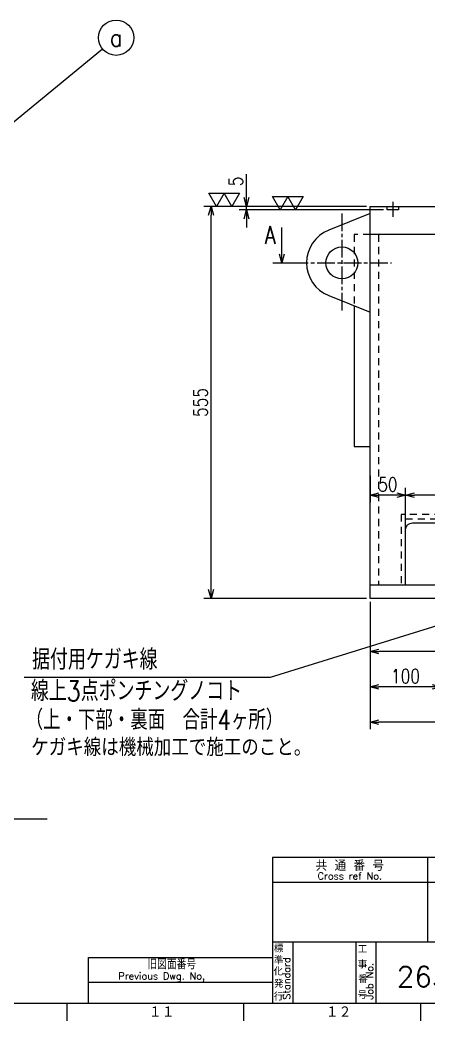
# Model space of a CAD drawing. Extents: x 0 to 4205, y 0 to 5940.
# Drawn here: x 2483 to 3062, y 50 to 1467 of the extents above; entities that cross this region are included whole.
import ezdxf
from ezdxf.enums import TextEntityAlignment as Align

# ---------------------------------------------------------------- set-up
doc = ezdxf.new("R2010")
doc.units = 0
doc.header["$LTSCALE"] = 5
doc.linetypes.add('GEN3A', pattern=[3.5, 2, -1.5])
doc.linetypes.add('GEN7A', pattern=[7.5, 5, -0.75, 1, -0.75])
doc.layers.get('0').update_dxf_attribs({"linetype": 'CONTINUOUS'})
doc.layers.get('DEFPOINTS').update_dxf_attribs({"linetype": 'CONTINUOUS'})
for name, color, linetype in [('2', 5, 'CONTINUOUS'), ('3A', 6, 'GEN3A'), ('5', 3, 'CONTINUOUS'), ('6', 52, 'CONTINUOUS'), ('7A', 4, 'GEN7A'), ('8', 1, 'CONTINUOUS'), ('RAHM2', 1, 'CONTINUOUS')]:
    doc.layers.add(name, color=color, linetype=linetype)
doc.styles.add('DIMENSION', font='monotxt.shx', dxfattribs={"bigfont": 'bigfont.shx'})
doc.styles.get("Standard").update_dxf_attribs({"font": 'romans.shx', "width": 0.8, "bigfont": 'extfont.shx'})
doc.dimstyles.new('GEN-ISO', dxfattribs={"dimscale": 5, "dimtxt": 4, "dimasz": 2.5, "dimexe": 2, "dimexo": 1, "dimgap": 1, "dimtad": 3, "dimdec": 3, "dimrnd": 0.001, "dimdsep": 46, "dimtxsty": 'Standard', "dimblk": 'OPEN30', "dimcen": 0, "dimclrt": 52, "dimadec": 0, "dimazin": 0, "dimtp": 0.1, "dimtm": 0.1, "dimtfac": 0.6, "dimtdec": 3, "dimtmove": 2, "dimatfit": 3, "dimldrblk": 'OPEN30', "dimfxl": 1, "dimarcsym": 0})
doc.dimstyles.new('GEN-ISO$7', dxfattribs={"dimscale": 7.071, "dimtxt": 4, "dimasz": 2.5, "dimexe": 2, "dimexo": 1, "dimgap": 1, "dimtad": 3, "dimdec": 3, "dimrnd": 0.001, "dimdsep": 46, "dimtxsty": 'Standard', "dimblk": 'OPEN30', "dimcen": 0, "dimclrt": 52, "dimadec": 0, "dimazin": 0, "dimtp": 0.1, "dimtm": 0.1, "dimtfac": 0.6, "dimtdec": 3, "dimtmove": 0, "dimatfit": 3, "dimldrblk": 'OPEN30', "dimfxl": 1, "dimarcsym": 0})

# ---------------------------------------------------------------- blocks, each defined once
blk = doc.blocks.new('1A1ﾌﾞﾋﾝ')
at = {"layer": 'RAHM2', "color": 7, "linetype": 'Continuous'}
for p, q in [((611.93, 56.26), (611.93, 32.42)), ((568.05, 49.26), (826, 49.26)), ((568.05, 32.42), (826, 32.42)), ((573.77, 32.42), (573.77, 15)), ((591.59, 32.42), (591.59, 15)), ((597.3, 32.42), (597.3, 15)), ((516, 28), (568.05, 28)), ((516, 15), (516, 28)), ((516, 21), (568.05, 21))]:
    blk.add_line(p, q, dxfattribs=at)
at = {"layer": 'RAHM2', "color": 5, "linetype": 'Continuous'}
for p, q in [((25, 15), (826, 15)), ((510, 10), (510, 15)), ((560, 10), (560, 15)), ((610, 10), (610, 15))]:
    blk.add_line(p, q, dxfattribs=at)
blk.add_lwpolyline([(826, 56.26), (568.05, 56.26), (568.05, 15)], dxfattribs=at)
at = {"layer": 'RAHM2', "color": 7, "linetype": 'Continuous'}
for s, height, p in [('共 通 番 号', 3, (589.93, 54.14)), ('Cross ref No.', 2, (589.93, 51.01))]:
    blk.add_text(s, height=height, dxfattribs=at).set_placement(p, align=Align.MIDDLE)
for s, height, p in [('標', 2, (568.44, 29.43)), ('工', 2, (592.15, 29.24)), ('旧図面番号', 2.5, (532.71, 24.69)), ('準', 2, (568.47, 26.11)), ('事', 2, (592.17, 24.92)), ('Previous Dwg. No,', 2, (524.5, 21.75)), ('化', 2, (568.37, 22.95)), ('番', 2, (592.31, 20.76)), ('発', 2, (568.46, 19.47)), ('行', 2, (568.43, 15.82)), ('行', 2, (568.46, 15.82)), ('号', 2, (592.11, 16.28))]:
    blk.add_text(s, height=height, dxfattribs=at).set_placement(p)
for s, p in [('Standard', (573.07, 16.05)), ('Job No.', (596.5, 16.05))]:
    blk.add_text(s, height=2, rotation=90, dxfattribs=at).set_placement(p)
at = {"layer": 'RAHM2', "color": 5, "linetype": 'Continuous'}
for s, p in [('１１', (533.1, 10.87)), ('１２', (583.1, 10.87))]:
    blk.add_text(s, height=3.311, dxfattribs=at).set_placement(p)
at = {"layer": 'RAHM2', "color": 5, "linetype": 'Continuous', "width": 0.7}
for tag, p in [('HEADER3', (35, 566.01)), ('HEADER4', (54.75, 566)), ('HEADER15', (74.49, 566)), ('HEADER16', (94.43, 566))]:
    blk.add_attdef(tag, text='', height=6, dxfattribs=at).set_placement(p, align=Align.MIDDLE)
at = {"layer": 'RAHM2', "color": 7, "linetype": 'Continuous'}
blk.add_attdef('HEADER5', text='', height=2.5, dxfattribs=at).set_placement((63.69, 559.1), align=Align.BOTTOM_RIGHT)
for tag, height, width, p in [('HEADER25', 3.2, 0.63, (46.91, 45.38)), ('HEADER23', 3.33, 0.8, (71.4, 45.2)), ('HEADER24', 3.5, 0.8, (92.57, 45.22)), ('HEADER1', 5, 0.9, (775.12, 45.15)), ('HEADER7', 5, 0.8, (590.38, 40.8)), ('GEN-TITLE-SCA', 4, 0.85, (677.79, 40.85)), ('HEADER22', 3.2, 0.63, (46.91, 38.38)), ('HEADER20', 3.33, 0.8, (71.4, 38.2)), ('HEADER21', 3.5, 0.8, (92.57, 38.22)), ('HEADER2', 6, 0.9, (774.89, 36.68)), ('HEADER19', 3.2, 0.63, (46.91, 31.38)), ('HEADER17', 3.33, 0.8, (71.4, 31.2)), ('HEADER18', 3.5, 0.8, (92.57, 31.22)), ('HEADER11', 3.2, 0.63, (46.91, 24.38)), ('HEADER9', 3.33, 0.8, (71.4, 24.2)), ('HEADER10', 3.5, 0.8, (92.57, 24.22)), ('HEADER14', 3.31, 0.8, (542.54, 17.82))]:
    blk.add_attdef(tag, text='', height=height, dxfattribs=dict(at, width=width)).set_placement(p, align=Align.MIDDLE)
at = {"layer": 'RAHM2', "color": 7, "linetype": 'Continuous', "width": 0.8}
blk.add_attdef('GEN-TITLE-DAT', text='', height=3.5, dxfattribs=at).set_placement((691.35, 39.1), align=Align.BOTTOM_LEFT)
at = {"layer": 'RAHM2', "color": 5, "linetype": 'Continuous', "style": 'DIMENSION', "width": 1.2}
for tag, p in [('HEADER13', (629.56, 16.75)), ('HEADER12', (663.26, 16.72)), ('GEN-TITLE-DWG', (732.79, 16.74))]:
    blk.add_attdef(tag, text='', height=7.02, dxfattribs=at).set_placement(p, align=Align.BOTTOM_LEFT)
at = {"layer": 'RAHM2', "color": 5, "linetype": 'Continuous', "style": 'DIMENSION'}
blk.add_attdef('HEADER8', text='', height=7.02, dxfattribs=at).set_placement((824.55, 16.71), align=Align.BOTTOM_RIGHT)
at = {"layer": 'RAHM2', "color": 5, "linetype": 'Continuous'}
blk.add_attdef('HEADER6', text='', height=5.8, dxfattribs=at).set_placement((623.09, 17.9), align=Align.BOTTOM_RIGHT)
blk = doc.blocks.new('_Open30')
at = {"color": 0, "linetype": 'ByBlock', "lineweight": -2}
for p, q in [((-1, 0.268), (0, 0)), ((0, 0), (-1, -0.268)), ((0, 0), (-1, 0))]:
    blk.add_line(p, q, dxfattribs=at)
blk = doc.blocks.new('*D8')
at = {"layer": '5', "color": 0, "lineweight": -2, "transparency": 16777216}
for p, q in [((3028.4, 750.1), (3028.4, 804.5)), ((3165.9, 794.5), (3040.9, 794.5))]:
    blk.add_line(p, q, dxfattribs=at)
at = {"layer": 'DEFPOINTS', "color": 0, "transparency": 16777216}
for p in [(3028.4, 794.5), (3028.4, 745.1), (3178.4, 745.1)]:
    blk.add_point(p, dxfattribs=at)
at = {"layer": '5', "color": 0, "lineweight": -2, "transparency": 16777216, "xscale": 12.5, "yscale": 12.5, "zscale": 12.5, "rotation": 180}
blk.add_blockref('_Open30', (3028.4, 794.5), dxfattribs=at)
at = {"layer": '5', "color": 0, "lineweight": -2, "transparency": 16777216, "xscale": 12.5, "yscale": 12.5, "zscale": 12.5}
blk.add_blockref('_Open30', (3178.4, 794.5), dxfattribs=at)
at = {"layer": '5', "color": 52, "transparency": 16777216, "insert": (3103.4, 809.5), "char_height": 20, "attachment_point": 5}
blk.add_mtext('150', dxfattribs=at)
blk = doc.blocks.new('*D9')
at = {"layer": '5', "color": 0, "lineweight": -2, "transparency": 16777216}
for p, q in [((2978.4, 821.6), (2978.4, 784.5)), ((3015.9, 794.5), (2990.9, 794.5))]:
    blk.add_line(p, q, dxfattribs=at)
at = {"layer": 'DEFPOINTS', "color": 0, "transparency": 16777216}
for p in [(2978.4, 826.6), (2978.4, 794.5), (3028.4, 745.1)]:
    blk.add_point(p, dxfattribs=at)
at = {"layer": '5', "color": 0, "lineweight": -2, "transparency": 16777216, "xscale": 12.5, "yscale": 12.5, "zscale": 12.5, "rotation": 180}
blk.add_blockref('_Open30', (2978.4, 794.5), dxfattribs=at)
at = {"layer": '5', "color": 0, "lineweight": -2, "transparency": 16777216, "xscale": 12.5, "yscale": 12.5, "zscale": 12.5}
blk.add_blockref('_Open30', (3028.4, 794.5), dxfattribs=at)
at = {"layer": '5', "color": 52, "transparency": 16777216, "insert": (3003.4, 809.5), "char_height": 20, "attachment_point": 5}
blk.add_mtext('50', dxfattribs=at)
blk = doc.blocks.new('*D13')
at = {"layer": '5', "color": 0, "lineweight": -2, "transparency": 16777216}
for p, q in [((2978.4, 643.1), (2978.4, 563.1)), ((3378.4, 613.1), (3378.4, 563.1)), ((3365.9, 573.1), (2990.9, 573.1))]:
    blk.add_line(p, q, dxfattribs=at)
at = {"layer": 'DEFPOINTS', "color": 0, "transparency": 16777216}
for p in [(2978.4, 648.1), (3378.4, 618.1), (2978.4, 573.1)]:
    blk.add_point(p, dxfattribs=at)
at = {"layer": '5', "color": 0, "lineweight": -2, "transparency": 16777216, "xscale": 12.5, "yscale": 12.5, "zscale": 12.5, "rotation": 180}
blk.add_blockref('_Open30', (2978.4, 573.1), dxfattribs=at)
at = {"layer": '5', "color": 0, "lineweight": -2, "transparency": 16777216, "xscale": 12.5, "yscale": 12.5, "zscale": 12.5}
blk.add_blockref('_Open30', (3378.4, 573.1), dxfattribs=at)
at = {"layer": '5', "color": 52, "transparency": 16777216, "insert": (3178.4, 593.4), "char_height": 20, "attachment_point": 5}
blk.add_mtext('(400)', dxfattribs=at)
blk = doc.blocks.new('*D16')
at = {"layer": '5', "color": 0, "lineweight": -2, "transparency": 16777216}
for p, q in [((2978.4, 643.1), (2978.4, 513.1)), ((3065.9, 523.1), (2990.9, 523.1))]:
    blk.add_line(p, q, dxfattribs=at)
at = {"layer": 'DEFPOINTS', "color": 0, "transparency": 16777216}
for p in [(2978.4, 648.1), (3078.4, 625.4), (2978.4, 523.1)]:
    blk.add_point(p, dxfattribs=at)
at = {"layer": '5', "color": 0, "lineweight": -2, "transparency": 16777216, "xscale": 12.5, "yscale": 12.5, "zscale": 12.5, "rotation": 180}
blk.add_blockref('_Open30', (2978.4, 523.1), dxfattribs=at)
at = {"layer": '5', "color": 0, "lineweight": -2, "transparency": 16777216, "xscale": 12.5, "yscale": 12.5, "zscale": 12.5}
blk.add_blockref('_Open30', (3078.4, 523.1), dxfattribs=at)
at = {"layer": '5', "color": 52, "transparency": 16777216, "insert": (3028.4, 538.1), "char_height": 20, "attachment_point": 5}
blk.add_mtext('100', dxfattribs=at)
blk = doc.blocks.new('*D17')
at = {"layer": '5', "color": 0, "lineweight": -2, "transparency": 16777216}
for p, q in [((2978.4, 643.1), (2978.4, 463.1)), ((3778.4, 643.1), (3778.4, 463.1)), ((3765.9, 473.1), (2990.9, 473.1))]:
    blk.add_line(p, q, dxfattribs=at)
at = {"layer": 'DEFPOINTS', "color": 0, "transparency": 16777216}
for p in [(2978.4, 648.1), (3778.4, 648.1), (2978.4, 473.1)]:
    blk.add_point(p, dxfattribs=at)
at = {"layer": '5', "color": 0, "lineweight": -2, "transparency": 16777216, "xscale": 12.5, "yscale": 12.5, "zscale": 12.5, "rotation": 180}
blk.add_blockref('_Open30', (2978.4, 473.1), dxfattribs=at)
at = {"layer": '5', "color": 0, "lineweight": -2, "transparency": 16777216, "xscale": 12.5, "yscale": 12.5, "zscale": 12.5}
blk.add_blockref('_Open30', (3778.4, 473.1), dxfattribs=at)
at = {"layer": '5', "color": 52, "transparency": 16777216, "insert": (3378.4, 488.1), "char_height": 20, "attachment_point": 5}
blk.add_mtext('800', dxfattribs=at)
blk = doc.blocks.new('*D48')
at = {"layer": '5', "color": 0, "lineweight": -2, "transparency": 16777216}
for p, q in [((2973.4, 1203.1), (2743.4, 1203.1)), ((2753.4, 660.6), (2753.4, 1190.6)), ((2973.4, 648.1), (2743.4, 648.1))]:
    blk.add_line(p, q, dxfattribs=at)
at = {"layer": 'DEFPOINTS', "color": 0, "transparency": 16777216}
for p in [(2753.4, 1203.1), (2978.4, 1203.1), (2978.4, 648.1)]:
    blk.add_point(p, dxfattribs=at)
at = {"layer": '5', "color": 0, "lineweight": -2, "transparency": 16777216, "xscale": 12.5, "yscale": 12.5, "zscale": 12.5}
for p, rotation in [((2753.4, 1203.1), 90), ((2753.4, 648.1), 270)]:
    blk.add_blockref('_Open30', p, dxfattribs=dict(at, rotation=rotation))
at = {"layer": '5', "color": 52, "transparency": 16777216, "insert": (2738.4, 925.6), "char_height": 20, "attachment_point": 5, "rotation": 90}
blk.add_mtext('555', dxfattribs=at)
blk = doc.blocks.new('*D135')
at = {"layer": '5', "color": 0, "lineweight": -2, "transparency": 16777216}
for p, q in [((2803.4, 1215.6), (2803.4, 1248.8)), ((2973.4, 1203.1), (2793.4, 1203.1)), ((2997.4, 1198.1), (2793.4, 1198.1)), ((2803.4, 1198.1), (2803.4, 1203.1)), ((2803.4, 1185.6), (2803.4, 1173.1))]:
    blk.add_line(p, q, dxfattribs=at)
at = {"layer": 'DEFPOINTS', "color": 0, "transparency": 16777216}
for p in [(2803.4, 1203.1), (2978.4, 1203.1), (3002.4, 1198.1)]:
    blk.add_point(p, dxfattribs=at)
at = {"layer": '5', "color": 0, "lineweight": -2, "transparency": 16777216, "xscale": 12.5, "yscale": 12.5, "zscale": 12.5}
for p, rotation in [((2803.4, 1203.1), 270), ((2803.4, 1198.1), 90)]:
    blk.add_blockref('_Open30', p, dxfattribs=dict(at, rotation=rotation))
at = {"layer": '5', "color": 52, "transparency": 16777216, "insert": (2788.4, 1238.5), "char_height": 20, "attachment_point": 5, "rotation": 90}
blk.add_mtext('5', dxfattribs=at)
blk = doc.blocks.new('GENBALLOON1')
blk.add_circle((0, 0), 5)
at = {"flags": 1}
blk.add_attdef('GEN_PARENT', text='', height=2.5, dxfattribs=at).set_placement((0, 0), align=Align.MIDDLE)
blk.add_attdef('REF_NO', text='', height=3.5).set_placement((0, 0), align=Align.MIDDLE)
at = {"color": 7, "flags": 1}
for tag, p in [('5GENINF', (6.43, 0.96)), ('6GENINF', (6.43, 0.63)), ('7GENINF', (6.43, 0.3)), ('8GENINF', (6.43, -0.04)), ('9GENINF', (6.43, -0.37)), ('3GENINF', (6.43, -2.34)), ('4GENINF', (6.43, -2.67)), ('10GENINF', (6.43, -0.7)), ('11GENINF', (6.43, -1)), ('12GENINF', (6.43, -1.34)), ('13GENINF', (6.43, -1.67)), ('14GENINF', (6.43, -2)), ('15GENINF', (6.43, -3)), ('20GENINF', (6.43, -4.7)), ('21GENINF', (6.43, -5.04)), ('22GENINF', (6.43, -5.37)), ('16GENINF', (6.43, -3.34)), ('17GENINF', (6.43, -3.7)), ('18GENINF', (6.43, -4.04)), ('19GENINF', (6.43, -4.37))]:
    blk.add_attdef(tag, p, '', height=0.2, dxfattribs=at)

msp = doc.modelspace()

# ---------------------------------------------------------------- linework, layer by layer
at = {"layer": '2'}
for p, q in [((2978.4254, 1203.1495), (3778.4254, 1203.1495)), ((2978.4254, 648.1495), (2978.4254, 1203.1495)), ((3778.4254, 1163.1495), (2978.4254, 1163.1495)), ((2840.9254, 1123.1495), (2865.9254, 1123.1495)), ((3778.4254, 667.1495), (2978.4254, 667.1495)), ((3778.4254, 648.1495), (2978.4254, 648.1495))]:
    msp.add_line(p, q, dxfattribs=at)
for points in [[(2978.4254, 1193.1495), (2919.7547, 1169.5327, 0.67544468), (2919.7547, 1076.7662), (2978.4254, 1053.1495)], [(3028.4254, 667.1495), (3028.4254, 745.1495, -0.414213562), (3038.4254, 755.1495), (3168.4254, 755.1495, -0.414213562), (3178.4254, 745.1495), (3178.4254, 667.1495)]]:
    msp.add_lwpolyline(points, format="xyb", dxfattribs=at)
for points in [[(3018.4254, 1203.1495), (3018.4254, 1198.1495), (3002.4254, 1198.1495), (3002.4254, 1203.1495)], [(2955.9254, 1062.2064), (2955.9254, 863.1495), (2978.4254, 863.1495)]]:
    msp.add_lwpolyline(points, dxfattribs=at)
msp.add_circle((2938.4254, 1123.1495), 22.5, dxfattribs=at)
at = {"layer": '3A'}
for p, q in [((2990.4254, 1163.1495), (2990.4254, 667.1495)), ((3028.4254, 745.1495), (3028.4254, 767.1495)), ((3178.4254, 760.1495), (3028.4254, 760.1495))]:
    msp.add_line(p, q, dxfattribs=at)
for points in [[(2978.4254, 1163.1495), (2955.9254, 1163.1495), (2955.9254, 1062.2064)], [(3184.4254, 667.1495), (3184.4254, 767.1495), (3022.4254, 767.1495), (3022.4254, 667.1495)]]:
    msp.add_lwpolyline(points, dxfattribs=at)
at = {"layer": '7A'}
for p, q in [((3010.4254, 1209.5146), (3010.4254, 1188.1756)), ((2938.4254, 1193.1495), (2938.4254, 1053.1495)), ((2865.9254, 1123.1495), (3008.4254, 1123.1495))]:
    msp.add_line(p, q, dxfattribs=at)
at = {"layer": '8'}
for points in [[(2761.0982, 1203.1495), (2750.2732, 1221.8995), (2771.9232, 1221.8995), (2761.0982, 1203.1495)], [(2782.7482, 1203.1495), (2771.9232, 1221.8995), (2793.5732, 1221.8995), (2782.7482, 1203.1495)], [(2851.0388, 1198.1495), (2840.2138, 1216.8995), (2861.8638, 1216.8995), (2851.0388, 1198.1495)], [(2872.6888, 1198.1495), (2861.8638, 1216.8995), (2883.5138, 1216.8995), (2872.6888, 1198.1495)]]:
    msp.add_lwpolyline(points, close=True, dxfattribs=at)

# ---------------------------------------------------------------- block references
at = {"layer": '2'}
ref = msp.add_blockref('1A1ﾌﾞﾋﾝ', (0, 0), dxfattribs=dict(at, xscale=5, yscale=5, zscale=5))
ref.add_attrib('HEADER6', '2638', dxfattribs={"layer": 'RAHM2', "color": 5, "linetype": 'Continuous', "height": 29}).set_placement((3115.4416, 89.5001), align=Align.BOTTOM_RIGHT)
at = {"layer": '5'}
ref = msp.add_blockref('GENBALLOON1', (2619.2723, 1441.9312), dxfattribs=dict(at, xscale=5, yscale=5, zscale=5))
ref.add_attrib('REF_NO', 'a', dxfattribs={"color": 7, "height": 25, "width": 0.9}).set_placement((2619.2723, 1441.9312), align=Align.MIDDLE_CENTER)

# ---------------------------------------------------------------- texts
at = {"layer": '5', "color": 52}
for s, insert, char_height, attachment_point in [('据付用ケガキ線', (2500.4373, 547.1731), 28.8, 7), ('線上3点ポンチングノコト', (2498.7744, 502.8342), 28.8, 7), ('（上・下部・裏面\u3000合計4ヶ所）', (2855.543, 476.0962), 28, 6)]:
    msp.add_mtext(s, dxfattribs=dict(at, insert=insert, char_height=char_height, attachment_point=attachment_point))
at = {"layer": '6'}
for s, width, p in [('A', 0.8, (2829.43, 1150.11)), ('ケガキ線は機械加工で施工のこと。', 0.9, (2499.204, 424.9136))]:
    msp.add_text(s, height=25, dxfattribs=dict(at, width=width)).set_placement(p)

# ---------------------------------------------------------------- dimensions: what is measured, and where the dimension line sits
at = {"layer": '5'}
for base, p1, p2, angle, override, picture, middle in [((2803.4254, 1203.1495), (3002.4254, 1198.1495), (2978.4254, 1203.1495), 90, {"dimtp": 0.027, "dimtm": 0, "dimtmove": 0}, '*D135', (2788.4254, 1238.4828)), ((2753.4254, 1203.1495), (2978.4254, 648.1495), (2978.4254, 1203.1495), 90, {"dimtmove": 0}, '*D48', (2738.4254, 925.6495)), ((2978.4254, 794.5378), (3028.4254, 745.1495), (2978.4254, 826.5729), 180, {"dimse1": 1, "dimtmove": 1}, '*D9', (3003.4254, 809.5378)), ((3028.4254, 794.5378), (3178.4254, 745.1495), (3028.4254, 745.1495), 180, {"dimse1": 1, "dimtmove": 1}, '*D8', (3103.4254, 809.5378)), ((2978.4254, 573.1495), (3378.4254, 618.1495), (2978.4254, 648.1495), 180, {"dimpost": '(<>)', "dimtp": 0.027, "dimtm": 0, "dimtmove": 0}, '*D13', (3178.4254, 593.3876)), ((2978.4254, 523.1495), (3078.4254, 625.3871), (2978.4254, 648.1495), 180, {"dimse1": 1, "dimtmove": 1}, '*D16', (3028.4254, 538.1495)), ((2978.4254, 473.1495), (3778.4254, 648.1495), (2978.4254, 648.1495), 180, {"dimtmove": 0}, '*D17', (3378.4254, 488.1495))]:
    dim = msp.add_linear_dim(base=base, p1=p1, p2=p2, angle=angle, dimstyle='GEN-ISO', override=override, dxfattribs=at)
    dim.commit()
    dim.dimension.update_dxf_attribs({"geometry": picture, "text_midpoint": middle})

# ---------------------------------------------------------------- leaders
at = {"layer": '5', "linetype": 'Continuous'}
msp.add_leader([(2328.4254, 1203.1495), (2599.9499, 1426.0678)], dimstyle='GEN-ISO', dxfattribs=at)
at = {"layer": '5'}
for points, dimstyle in [([(2853.4254, 1123.1495), (2853.4254, 1173.1495)], 'GEN-ISO'), ([(2078.4254, 648.1495), (2209.0138, 336.2013), (2521.7941, 336.2013)], 'GEN-ISO$7')]:
    msp.add_leader(points, dimstyle=dimstyle, dxfattribs=at)
msp.add_leader([(3373.1074, 702.7797), (2836.9059, 536.2486), (2489.3743, 536.2486)], dimstyle='GEN-ISO$7', override={"dimgap": 1, "dimtad": 0, "dimtp": 0.027, "dimtm": 0}, dxfattribs=at)

doc.saveas('drawing.dxf')
